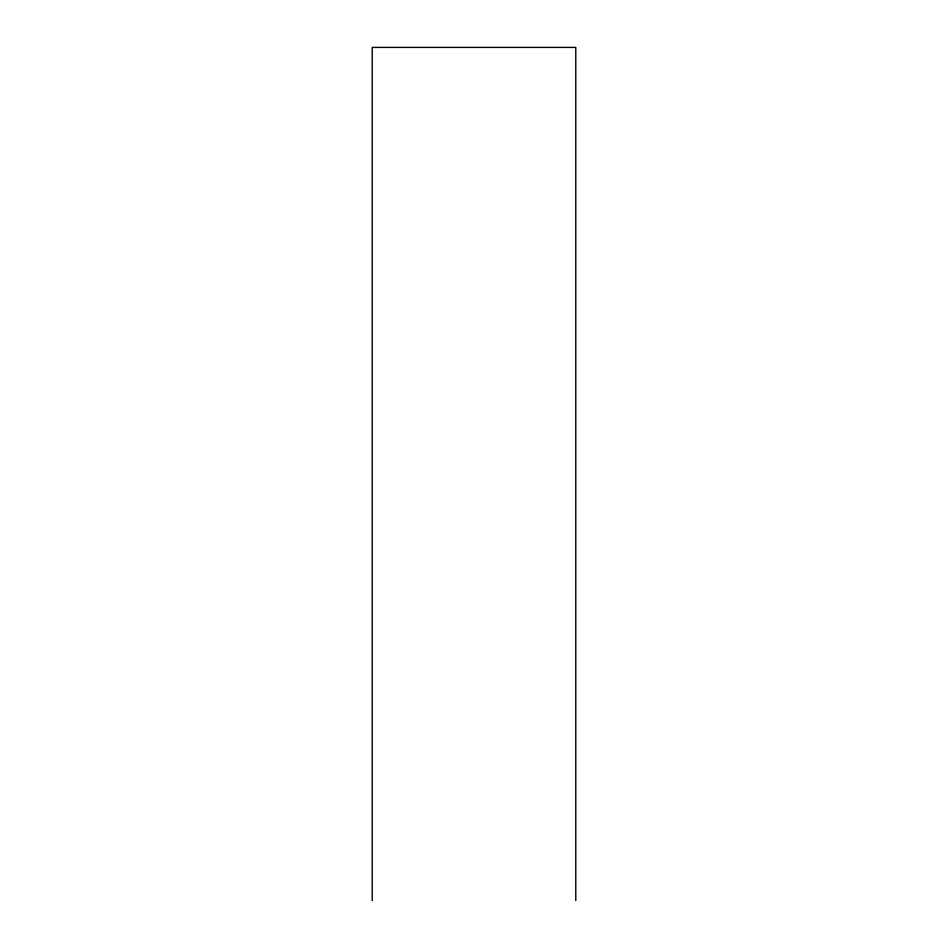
<?xml version="1.0" encoding="UTF-8"?>
<svg xmlns="http://www.w3.org/2000/svg" width="948" height="948" viewBox="0 0 948 948"><rect width="100%" height="100%" fill="white"/><g stroke="black" fill="none" stroke-linecap="round" stroke-linejoin="round"><path stroke-width="1.42" d="M575.78 900.6L575.78 47.4L372.22 47.4L372.22 900.6"/></g></svg>
